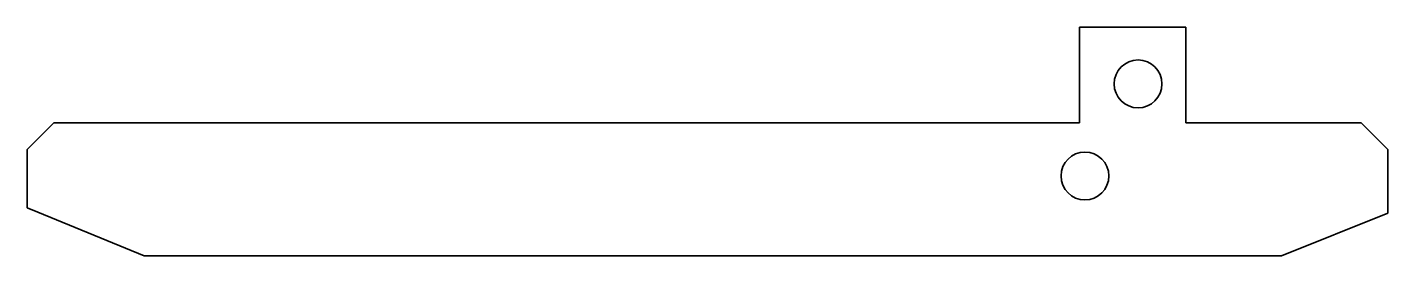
# Model space of a CAD drawing. Header units: inches. Extents: x 269 to 10986, y 1043 to 4337.
# Drawn here: x 2022.4 to 2278.4, y 2144.9 to 2187.9 of the extents above; entities that cross this region are included whole.
import ezdxf

# ---------------------------------------------------------------- set-up
doc = ezdxf.new("R2010")
doc.units = ezdxf.units.IN
doc.header["$MEASUREMENT"] = 0
doc.layers.add('粗实线', color=7, linetype='Continuous', lineweight=35)

msp = doc.modelspace()

# ---------------------------------------------------------------- linework, layer by layer
at = {"layer": '粗实线', "ltscale": 0.5}
msp.add_line((2220.44, 2187.916), (2240.44, 2187.916), dxfattribs=at)
at = {"layer": '粗实线', "ltscale": 0.45}
for p, q in [((2220.44, 2169.916), (2220.44, 2187.916)), ((2240.44, 2187.916), (2240.44, 2169.916))]:
    msp.add_line(p, q, dxfattribs=at)
at = {"layer": '粗实线'}
for p, q in [((2027.44, 2169.916), (2022.44, 2164.916)), ((2029.44, 2169.916), (2027.44, 2169.916)), ((2029.44, 2169.916), (2056.44, 2169.916)), ((2220.44, 2169.916), (2059.44, 2169.916)), ((2273.44, 2169.916), (2246.44, 2169.916)), ((2022.44, 2153.916), (2022.44, 2164.916)), ((2022.44, 2153.916), (2024.44, 2153.098)), ((2024.44, 2153.098), (2044.44, 2144.916)), ((2278.44, 2152.916), (2258.44, 2144.916)), ((2044.44, 2144.916), (2056.44, 2144.916)), ((2243.44, 2144.916), (2059.44, 2144.916))]:
    msp.add_line(p, q, dxfattribs=at)
at = {"layer": '粗实线', "ltscale": 0.075}
for p, q in [((2059.44, 2169.916), (2056.44, 2169.916)), ((2243.44, 2169.916), (2240.44, 2169.916)), ((2246.44, 2169.916), (2243.44, 2169.916)), ((2059.44, 2144.916), (2056.44, 2144.916)), ((2246.44, 2144.916), (2243.44, 2144.916))]:
    msp.add_line(p, q, dxfattribs=at)
at = {"layer": '粗实线', "ltscale": 0.176777}
msp.add_line((2278.44, 2164.916), (2273.44, 2169.916), dxfattribs=at)
at = {"layer": '粗实线', "ltscale": 0.3}
for p, q in [((2278.44, 2152.916), (2278.44, 2164.916)), ((2258.44, 2144.916), (2246.44, 2144.916))]:
    msp.add_line(p, q, dxfattribs=at)
at = {"layer": '粗实线'}
for centre in [(2231.454, 2177.251), (2221.454, 2159.93)]:
    msp.add_circle(centre, 4.5, dxfattribs=at)

doc.saveas('drawing.dxf')
